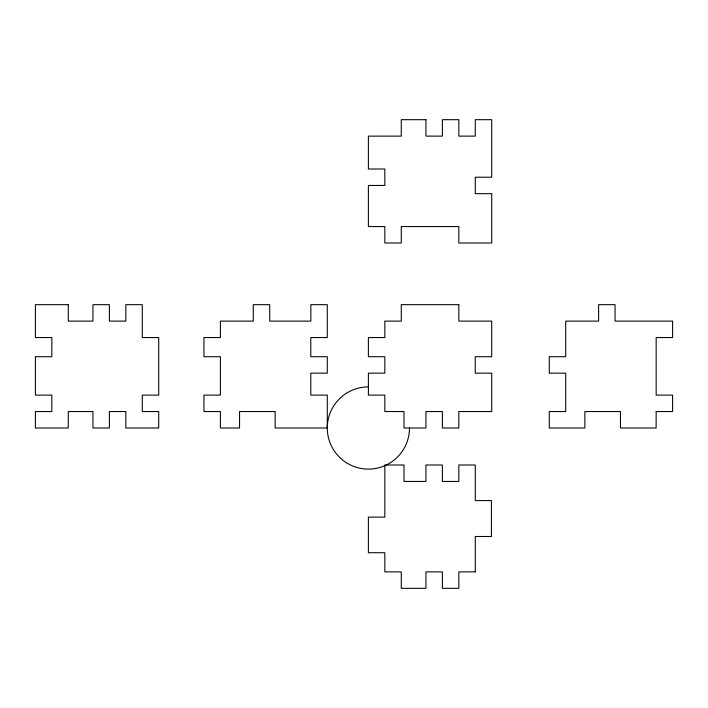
<?xml version="1.0" encoding="UTF-8"?>
<svg xmlns="http://www.w3.org/2000/svg" width="708" height="708" viewBox="0 0 708 708"><rect width="100%" height="100%" fill="white"/><g stroke="black" fill="none" stroke-linecap="round" stroke-linejoin="round"><path stroke-width="1.06" d="M409.498 427.995A41.108 41.108 0 0 1 368.39 469.103A41.108 41.108 0 0 1 327.282 427.995L275.155 427.995L275.155 411.552L239.552 411.552L239.552 427.995L220.392 427.995L220.392 411.552L203.948 411.552L203.948 395.108L220.392 395.108L220.392 356.717L203.948 356.717L203.948 337.557L220.392 337.557L220.392 321.113L253.278 321.113L253.278 304.67L269.721 304.67L269.721 321.113L310.839 321.113L310.839 304.67L327.282 304.67L327.282 337.557L310.794 337.557L310.794 356.717L327.282 356.717L327.282 373.16L310.794 373.16L310.794 395.108L327.282 395.108L327.282 427.995A41.108 41.108 0 0 1 368.39 386.887M656.157 411.552L656.112 427.995L620.474 427.995L620.474 411.552L584.87 411.552L584.87 427.995L549.275 427.995L549.275 411.552L565.719 411.552L565.719 373.16L549.275 373.16L549.275 356.717L565.719 356.717L565.719 321.113L598.605 321.113L598.605 304.67L615.048 304.67L615.048 321.113L672.6 321.113L672.6 337.557L656.157 337.557L656.157 395.108L672.6 395.108L672.6 411.552L656.157 411.552M475.272 571.843L458.828 571.887L458.828 588.321L442.385 588.321L442.385 571.887L425.942 571.887L425.942 588.321L401.277 588.321L401.277 571.887L384.833 571.887L384.833 552.727L368.39 552.727L368.39 517.123L384.833 517.123L384.833 464.997L403.994 464.997L403.994 481.44L425.942 481.44L425.942 464.997L442.385 464.997L442.385 481.44L458.828 481.44L458.828 464.997L475.272 464.997L475.272 500.6L491.414 500.565L491.414 536.487L475.272 536.487L475.272 571.843M425.942 119.679L401.277 119.679L401.277 136.122L368.39 136.122L368.39 169.008L384.833 169.008L384.833 185.452L368.39 185.452L368.39 226.56L384.833 226.56L384.833 243.003L401.277 243.003L401.277 226.56L458.828 226.56L458.828 243.003L491.715 243.003L491.715 193.673L475.272 193.673L475.272 177.23L491.715 177.23L491.715 119.679L475.272 119.679L475.272 136.122L458.828 136.122L458.828 119.679L442.385 119.679L442.385 136.122L425.942 136.122L425.942 119.679M68.287 304.67L35.4 304.67L35.4 337.557L51.843 337.557L51.843 356.717L35.4 356.717L35.4 395.108L51.843 395.108L51.843 411.552L35.4 411.552L35.4 427.995L68.287 427.995L68.287 411.552L92.952 411.552L92.952 427.995L109.395 427.995L109.395 411.552L125.838 411.552L125.838 427.995L158.725 427.995L158.725 411.552L142.281 411.552L142.281 395.108L158.725 395.108L158.725 337.557L142.281 337.557L142.281 304.67L125.838 304.67L125.838 321.113L109.395 321.113L109.395 304.67L92.952 304.67L92.952 321.113L68.287 321.113L68.287 304.67M458.828 304.67L401.277 304.67L401.277 321.113L384.833 321.113L384.833 337.557L368.39 337.557L368.39 356.717L384.833 356.717L384.833 373.16L368.39 373.16L368.39 395.108L384.833 395.108L384.833 411.552L403.994 411.552L403.994 427.995L425.942 427.995L425.942 411.552L442.385 411.552L442.385 427.995L458.828 427.995L458.828 411.552L491.715 411.552L491.715 373.16L475.236 373.16L475.236 356.717L491.715 356.717L491.715 321.113L458.828 321.113L458.828 304.67"/></g></svg>
